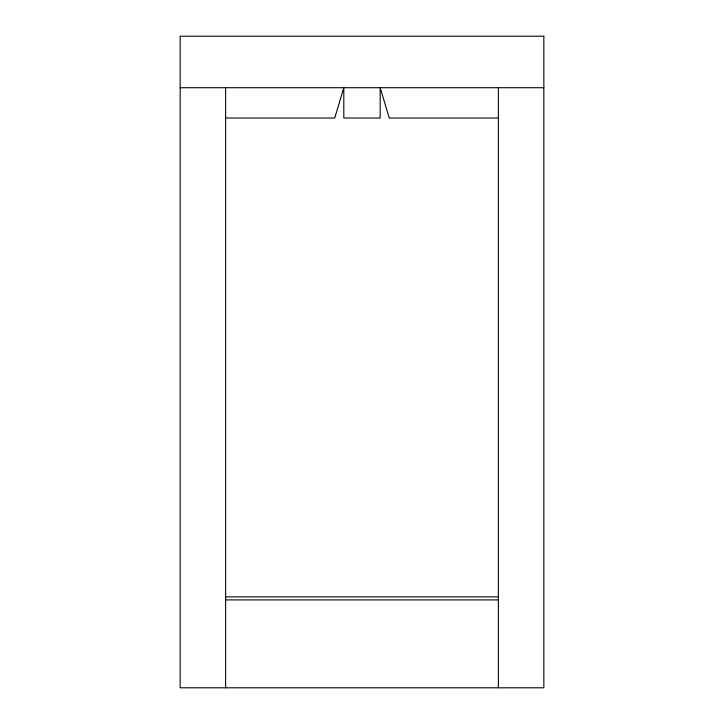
<?xml version="1.0" encoding="UTF-8"?>
<svg xmlns="http://www.w3.org/2000/svg" width="724" height="724" viewBox="0 0 724 724"><rect width="100%" height="100%" fill="white"/><g stroke="black" fill="none" stroke-linecap="round" stroke-linejoin="round"><path stroke-width="1.09" d="M180.158 87.722L543.842 87.722M225.291 118.03L334.723 118.03L343.819 87.722L343.819 118.03L380.181 118.03L380.181 87.722L389.277 118.03L498.709 118.03M225.617 596.875L498.384 596.875M225.617 599.906L498.384 599.906M498.384 87.722L498.384 687.8M225.617 87.722L225.617 687.8M543.842 36.2L180.158 36.2L180.158 687.8L543.842 687.8L543.842 36.2"/></g></svg>
